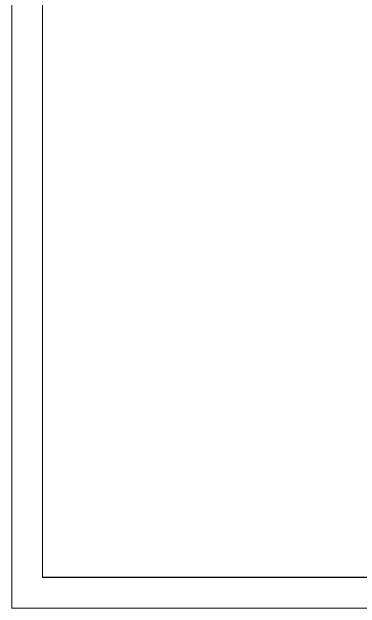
# Model space of a CAD drawing. Header units: millimetres. Extents: x 8 to 22425, y -1213 to 4973.
# Drawn here: x 15321 to 16685, y -51 to 2288 of the extents above; entities that cross this region are included whole.
import ezdxf

# ---------------------------------------------------------------- set-up
doc = ezdxf.new("R2010")
doc.units = ezdxf.units.MM

msp = doc.modelspace()

# ---------------------------------------------------------------- linework, layer by layer
at = {"color": 7, "linetype": 'Continuous', "lineweight": 0}
for p, q in [((15320.6, 4972.7), (15320.6, -50.7)), ((15320.6, -50.7), (22425.2, -50.7))]:
    msp.add_line(p, q, dxfattribs=at)
at = {"color": 7, "linetype": 'Continuous', "lineweight": 15}
for p, q in [((15440.3, 4853.1), (15440.3, 68.9)), ((15440.3, 68.9), (22305.6, 68.9))]:
    msp.add_line(p, q, dxfattribs=at)
msp.add_line((22305.6, 68.9), (15440.3, 68.9))

doc.saveas('drawing.dxf')
